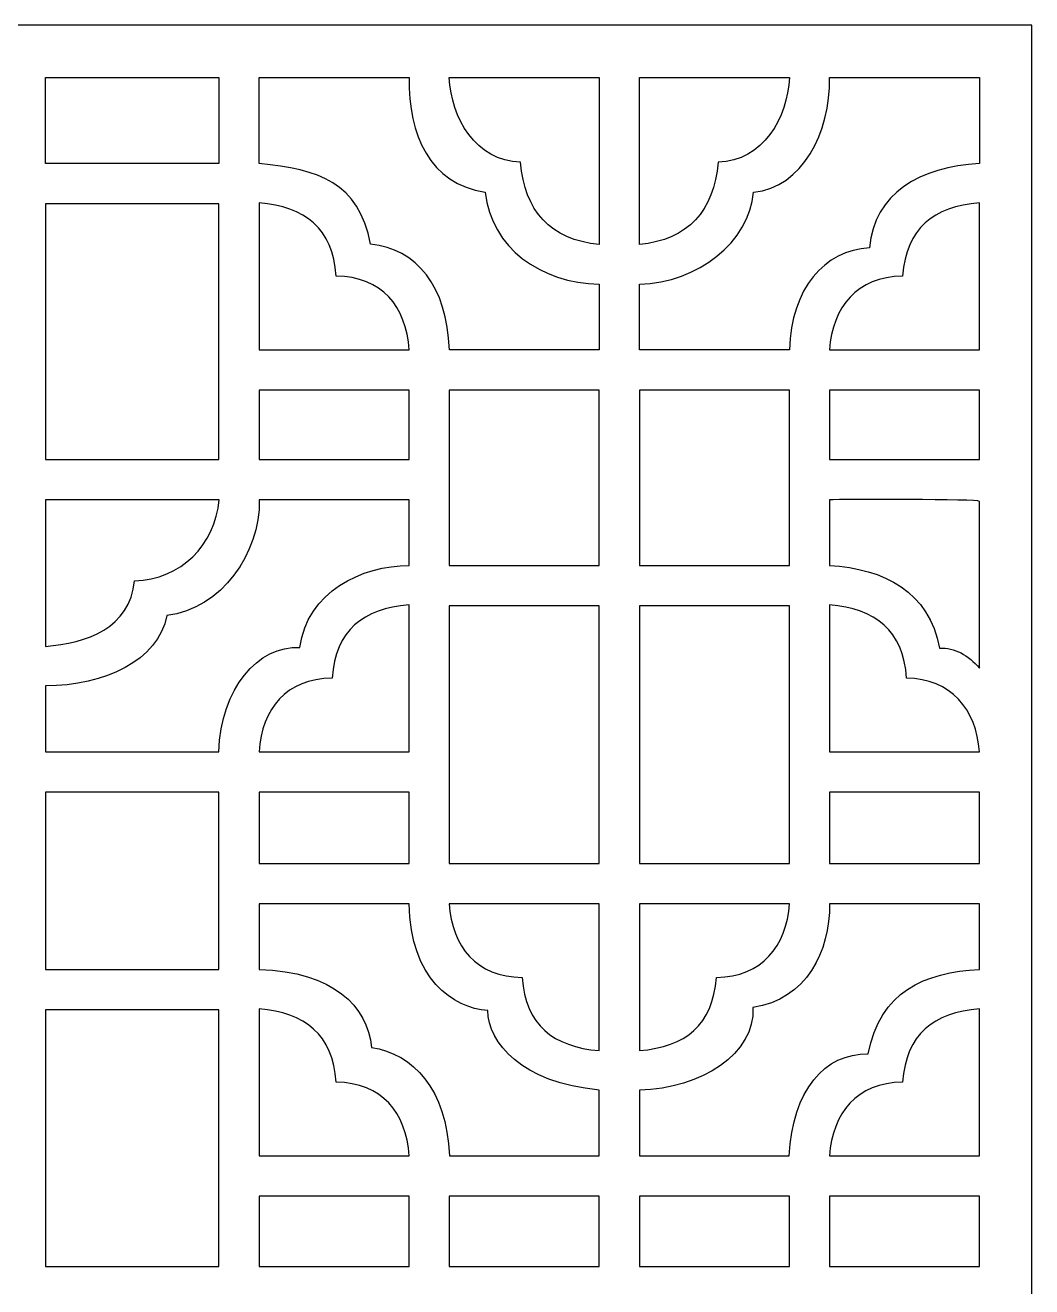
# Model space of a CAD drawing. Header units: centimetres. Extents: x 11.45 to 17.44, y -9 to -1.49.
# Drawn here: x 14.449 to 17.444, y -5.246 to -1.492 of the extents above; entities that cross this region are included whole.
import ezdxf

# ---------------------------------------------------------------- set-up
doc = ezdxf.new("R2010")
doc.units = ezdxf.units.CM
doc.header["$MEASUREMENT"] = 0
doc.layers.add('layer 1', color=7, linetype='Continuous')

msp = doc.modelspace()

# ---------------------------------------------------------------- linework, layer by layer
at = {"layer": 'layer 1', "color": 250}
for points, knots in [([(11.45299, -1.49181), (11.45299, -1.49181), (17.44413, -1.49181), (17.44413, -1.49181), (17.44413, -1.49181), (17.44413, -1.49181), (17.44413, -9.00021), (17.44413, -9.00021), (17.44413, -9.00021), (17.44413, -9.00021), (11.45299, -9.00021), (11.45299, -9.00021), (11.45299, -9.00021), (11.45299, -9.00021), (11.45299, -1.49181), (11.45299, -1.49181)], [0, 0, 0, 0, 0.2, 0.2, 0.2, 0.2, 0.4, 0.4, 0.4, 0.4, 0.6, 0.6, 0.6, 0.6, 1, 1, 1, 1]), ([(15.02504, -1.64743), (15.02504, -1.64743), (14.50843, -1.64743), (14.50843, -1.64743), (14.50843, -1.64743), (14.50843, -1.64743), (14.50843, -1.90326), (14.50843, -1.90326), (14.50843, -1.90326), (14.50843, -1.90326), (15.02504, -1.90326), (15.02504, -1.90326), (15.02504, -1.90326), (15.02504, -1.90326), (15.02504, -1.64743), (15.02504, -1.64743)], [0, 0, 0, 0, 0.2, 0.2, 0.2, 0.2, 0.4, 0.4, 0.4, 0.4, 0.6, 0.6, 0.6, 0.6, 1, 1, 1, 1]), ([(15.59099, -1.64743), (15.59099, -1.64743), (15.14477, -1.64743), (15.14477, -1.64743), (15.14477, -1.64743), (15.14477, -1.64743), (15.14477, -1.90318), (15.14477, -1.90318), (15.14477, -1.90318), (15.32278, -1.92141), (15.44025, -1.95865), (15.47649, -2.14335), (15.47649, -2.14335), (15.61222, -2.15624), (15.70493, -2.26823), (15.7108, -2.45771), (15.7108, -2.45771), (15.7108, -2.45771), (16.15678, -2.45771), (16.15678, -2.45771), (16.15678, -2.45771), (16.15678, -2.45771), (16.15678, -2.26243), (16.15678, -2.26243), (16.15678, -2.26243), (15.9827, -2.25869), (15.83583, -2.15497), (15.81755, -1.98879), (15.81755, -1.98879), (15.65256, -1.96333), (15.58863, -1.81914), (15.59099, -1.64743)], [0, 0, 0, 0, 0.1111111, 0.1111111, 0.1111111, 0.1111111, 0.2222222, 0.2222222, 0.2222222, 0.2222222, 0.3333333, 0.3333333, 0.3333333, 0.3333333, 0.4444444, 0.4444444, 0.4444444, 0.4444444, 0.5555556, 0.5555556, 0.5555556, 0.5555556, 0.6666667, 0.6666667, 0.6666667, 0.6666667, 0.7777778, 0.7777778, 0.7777778, 0.7777778, 1, 1, 1, 1]), ([(16.15678, -1.64743), (16.15678, -1.64743), (15.71067, -1.64743), (15.71067, -1.64743), (15.71067, -1.64743), (15.71596, -1.7678), (15.78885, -1.89576), (15.9228, -1.89961), (15.9228, -1.89961), (15.93415, -2.0442), (16.01219, -2.12998), (16.15678, -2.14472), (16.15678, -2.14472), (16.15678, -2.14472), (16.15678, -1.64743), (16.15678, -1.64743)], [0, 0, 0, 0, 0.2, 0.2, 0.2, 0.2, 0.4, 0.4, 0.4, 0.4, 0.6, 0.6, 0.6, 0.6, 1, 1, 1, 1]), ([(16.72262, -1.64743), (16.72262, -1.64743), (16.27652, -1.64743), (16.27652, -1.64743), (16.27652, -1.64743), (16.27652, -1.64743), (16.27652, -2.14472), (16.27652, -2.14472), (16.27652, -2.14472), (16.4211, -2.12998), (16.49914, -2.0442), (16.51049, -1.89961), (16.51049, -1.89961), (16.64442, -1.89576), (16.71733, -1.76782), (16.72262, -1.64743)], [0, 0, 0, 0, 0.2, 0.2, 0.2, 0.2, 0.4, 0.4, 0.4, 0.4, 0.6, 0.6, 0.6, 0.6, 1, 1, 1, 1]), ([(17.28852, -1.64743), (17.28852, -1.64743), (16.84233, -1.64743), (16.84233, -1.64743), (16.84233, -1.64743), (16.84469, -1.81272), (16.76158, -1.97399), (16.61576, -1.98879), (16.61576, -1.98879), (16.60388, -2.13578), (16.45061, -2.25869), (16.27652, -2.26243), (16.27652, -2.26243), (16.27652, -2.26243), (16.27652, -2.45771), (16.27652, -2.45771), (16.27652, -2.45771), (16.27652, -2.45771), (16.72278, -2.45771), (16.72278, -2.45771), (16.72278, -2.45771), (16.7286, -2.27464), (16.82591, -2.16227), (16.96135, -2.15401), (16.96135, -2.15401), (16.97413, -1.99289), (17.11271, -1.91297), (17.28852, -1.9032), (17.28852, -1.9032), (17.28852, -1.9032), (17.28852, -1.64743), (17.28852, -1.64743)], [0, 0, 0, 0, 0.1111111, 0.1111111, 0.1111111, 0.1111111, 0.2222222, 0.2222222, 0.2222222, 0.2222222, 0.3333333, 0.3333333, 0.3333333, 0.3333333, 0.4444444, 0.4444444, 0.4444444, 0.4444444, 0.5555556, 0.5555556, 0.5555556, 0.5555556, 0.6666667, 0.6666667, 0.6666667, 0.6666667, 0.7777778, 0.7777778, 0.7777778, 0.7777778, 1, 1, 1, 1]), ([(14.50843, -2.02301), (14.50843, -2.02301), (15.02504, -2.02301), (15.02504, -2.02301), (15.02504, -2.02301), (15.02504, -2.02301), (15.02504, -2.78396), (15.02504, -2.78396), (15.02504, -2.78396), (15.02504, -2.78396), (14.50843, -2.78396), (14.50843, -2.78396), (14.50843, -2.78396), (14.50843, -2.78396), (14.50843, -2.02301), (14.50843, -2.02301)], [0, 0, 0, 0, 0.2, 0.2, 0.2, 0.2, 0.4, 0.4, 0.4, 0.4, 0.6, 0.6, 0.6, 0.6, 1, 1, 1, 1]), ([(15.14477, -2.45771), (15.14477, -2.45771), (15.14477, -2.02038), (15.14477, -2.02038), (15.14477, -2.02038), (15.27999, -2.03191), (15.36553, -2.09604), (15.37375, -2.2381), (15.37375, -2.2381), (15.5104, -2.24066), (15.58236, -2.32818), (15.59139, -2.45771), (15.59139, -2.45771), (15.59139, -2.45771), (15.14477, -2.45771), (15.14477, -2.45771)], [0, 0, 0, 0, 0.2, 0.2, 0.2, 0.2, 0.4, 0.4, 0.4, 0.4, 0.6, 0.6, 0.6, 0.6, 1, 1, 1, 1]), ([(17.05981, -2.2381), (17.07062, -2.09534), (17.1511, -2.03222), (17.28852, -2.02039), (17.28852, -2.02039), (17.28852, -2.02039), (17.28852, -2.45771), (17.28852, -2.45771), (17.28852, -2.45771), (17.28852, -2.45771), (16.84218, -2.45771), (16.84218, -2.45771), (16.84218, -2.45771), (16.85106, -2.33043), (16.92367, -2.24066), (17.05981, -2.2381)], [0, 0, 0, 0, 0.2, 0.2, 0.2, 0.2, 0.4, 0.4, 0.4, 0.4, 0.6, 0.6, 0.6, 0.6, 1, 1, 1, 1]), ([(15.14477, -2.78396), (15.14477, -2.78396), (15.14477, -2.57746), (15.14477, -2.57746), (15.14477, -2.57746), (15.14477, -2.57746), (15.59092, -2.57746), (15.59092, -2.57746), (15.59092, -2.57746), (15.59092, -2.57746), (15.59092, -2.78396), (15.59092, -2.78396), (15.59092, -2.78396), (15.59092, -2.78396), (15.14477, -2.78396), (15.14477, -2.78396)], [0, 0, 0, 0, 0.2, 0.2, 0.2, 0.2, 0.4, 0.4, 0.4, 0.4, 0.6, 0.6, 0.6, 0.6, 1, 1, 1, 1]), ([(16.15678, -2.57746), (16.15678, -2.57746), (16.15678, -3.09966), (16.15678, -3.09966), (16.15678, -3.09966), (16.15678, -3.09966), (15.71065, -3.09966), (15.71065, -3.09966), (15.71065, -3.09966), (15.71065, -3.09966), (15.71065, -2.57746), (15.71065, -2.57746), (15.71065, -2.57746), (15.71065, -2.57746), (16.15678, -2.57746), (16.15678, -2.57746)], [0, 0, 0, 0, 0.2, 0.2, 0.2, 0.2, 0.4, 0.4, 0.4, 0.4, 0.6, 0.6, 0.6, 0.6, 1, 1, 1, 1]), ([(16.27652, -3.09966), (16.27652, -3.09966), (16.27652, -2.57746), (16.27652, -2.57746), (16.27652, -2.57746), (16.27652, -2.57746), (16.72264, -2.57746), (16.72264, -2.57746), (16.72264, -2.57746), (16.72264, -2.57746), (16.72264, -3.09966), (16.72264, -3.09966), (16.72264, -3.09966), (16.72264, -3.09966), (16.27652, -3.09966), (16.27652, -3.09966)], [0, 0, 0, 0, 0.2, 0.2, 0.2, 0.2, 0.4, 0.4, 0.4, 0.4, 0.6, 0.6, 0.6, 0.6, 1, 1, 1, 1]), ([(16.84238, -2.78396), (16.84238, -2.78396), (16.84238, -2.57746), (16.84238, -2.57746), (16.84238, -2.57746), (16.84238, -2.57746), (17.28852, -2.57746), (17.28852, -2.57746), (17.28852, -2.57746), (17.28852, -2.57746), (17.28852, -2.78396), (17.28852, -2.78396), (17.28852, -2.78396), (17.28852, -2.78396), (16.84238, -2.78396), (16.84238, -2.78396)], [0, 0, 0, 0, 0.2, 0.2, 0.2, 0.2, 0.4, 0.4, 0.4, 0.4, 0.6, 0.6, 0.6, 0.6, 1, 1, 1, 1]), ([(14.50843, -3.45798), (14.68543, -3.45694), (14.84383, -3.38364), (14.8703, -3.24858), (14.8703, -3.24858), (15.0323, -3.2281), (15.14847, -3.06333), (15.14503, -2.90371), (15.14503, -2.90371), (15.14503, -2.90371), (15.59092, -2.90371), (15.59092, -2.90371), (15.59092, -2.90371), (15.59092, -2.90371), (15.59092, -3.09958), (15.59092, -3.09958), (15.59092, -3.09958), (15.45038, -3.09947), (15.28789, -3.17767), (15.26594, -3.34356), (15.26594, -3.34356), (15.1415, -3.33772), (15.03078, -3.46434), (15.0249, -3.65412), (15.0249, -3.65412), (15.0249, -3.65412), (14.50843, -3.65412), (14.50843, -3.65412), (14.50843, -3.65412), (14.50843, -3.65412), (14.50843, -3.45798), (14.50843, -3.45798)], [0, 0, 0, 0, 0.1111111, 0.1111111, 0.1111111, 0.1111111, 0.2222222, 0.2222222, 0.2222222, 0.2222222, 0.3333333, 0.3333333, 0.3333333, 0.3333333, 0.4444444, 0.4444444, 0.4444444, 0.4444444, 0.5555556, 0.5555556, 0.5555556, 0.5555556, 0.6666667, 0.6666667, 0.6666667, 0.6666667, 0.7777778, 0.7777778, 0.7777778, 0.7777778, 1, 1, 1, 1]), ([(14.77358, -3.14494), (14.76106, -3.28555), (14.63085, -3.33135), (14.50843, -3.34017), (14.50843, -3.34017), (14.50843, -3.34017), (14.50843, -2.90371), (14.50843, -2.90371), (14.50843, -2.90371), (14.50843, -2.90371), (15.02567, -2.90371), (15.02567, -2.90371), (15.02567, -2.90371), (15.01416, -3.03842), (14.9122, -3.14158), (14.77358, -3.14494)], [0, 0, 0, 0, 0.2, 0.2, 0.2, 0.2, 0.4, 0.4, 0.4, 0.4, 0.6, 0.6, 0.6, 0.6, 1, 1, 1, 1]), ([(17.28852, -2.90898), (17.28852, -2.90898), (17.28852, -3.40481), (17.28852, -3.40481), (17.28852, -3.40481), (17.25539, -3.36683), (17.21461, -3.34259), (17.16956, -3.34603), (17.16956, -3.34603), (17.1389, -3.17784), (17.00367, -3.10797), (16.84238, -3.09958), (16.84238, -3.09958), (16.84238, -3.09958), (16.84238, -2.90371), (16.84238, -2.90371), (16.84238, -2.90371), (16.87961, -2.90371), (17.28815, -2.90081), (17.28852, -2.90898)], [0, 0, 0, 0, 0.1666667, 0.1666667, 0.1666667, 0.1666667, 0.3333333, 0.3333333, 0.3333333, 0.3333333, 0.5, 0.5, 0.5, 0.5, 0.6666667, 0.6666667, 0.6666667, 0.6666667, 1, 1, 1, 1]), ([(15.14432, -3.65412), (15.15333, -3.5246), (15.22524, -3.43708), (15.36195, -3.43451), (15.36195, -3.43451), (15.37277, -3.2916), (15.45335, -3.22852), (15.59092, -3.21678), (15.59092, -3.21678), (15.59092, -3.21678), (15.59092, -3.65412), (15.59092, -3.65412), (15.59092, -3.65412), (15.59092, -3.65412), (15.14432, -3.65412), (15.14432, -3.65412)], [0, 0, 0, 0, 0.2, 0.2, 0.2, 0.2, 0.4, 0.4, 0.4, 0.4, 0.6, 0.6, 0.6, 0.6, 1, 1, 1, 1]), ([(16.15678, -3.21941), (16.15678, -3.21941), (16.15678, -3.98622), (16.15678, -3.98622), (16.15678, -3.98622), (16.15678, -3.98622), (15.71065, -3.98622), (15.71065, -3.98622), (15.71065, -3.98622), (15.71065, -3.98622), (15.71065, -3.21941), (15.71065, -3.21941), (15.71065, -3.21941), (15.71065, -3.21941), (16.15678, -3.21941), (16.15678, -3.21941)], [0, 0, 0, 0, 0.2, 0.2, 0.2, 0.2, 0.4, 0.4, 0.4, 0.4, 0.6, 0.6, 0.6, 0.6, 1, 1, 1, 1]), ([(16.27652, -3.98622), (16.27652, -3.98622), (16.27652, -3.21941), (16.27652, -3.21941), (16.27652, -3.21941), (16.27652, -3.21941), (16.72264, -3.21941), (16.72264, -3.21941), (16.72264, -3.21941), (16.72264, -3.21941), (16.72264, -3.98622), (16.72264, -3.98622), (16.72264, -3.98622), (16.72264, -3.98622), (16.27652, -3.98622), (16.27652, -3.98622)], [0, 0, 0, 0, 0.2, 0.2, 0.2, 0.2, 0.4, 0.4, 0.4, 0.4, 0.6, 0.6, 0.6, 0.6, 1, 1, 1, 1]), ([(17.28852, -3.65401), (17.28852, -3.65401), (16.84238, -3.65412), (16.84238, -3.65412), (16.84238, -3.65412), (16.84238, -3.65412), (16.84238, -3.21678), (16.84238, -3.21678), (16.84238, -3.21678), (16.97762, -3.22831), (17.06312, -3.29243), (17.07134, -3.43451), (17.07134, -3.43451), (17.2023, -3.43697), (17.2797, -3.52745), (17.28852, -3.65401)], [0, 0, 0, 0, 0.2, 0.2, 0.2, 0.2, 0.4, 0.4, 0.4, 0.4, 0.6, 0.6, 0.6, 0.6, 1, 1, 1, 1]), ([(14.50843, -3.77387), (14.50843, -3.77387), (15.02504, -3.77387), (15.02504, -3.77387), (15.02504, -3.77387), (15.02504, -3.77387), (15.02504, -4.30192), (15.02504, -4.30192), (15.02504, -4.30192), (15.02504, -4.30192), (14.50843, -4.30192), (14.50843, -4.30192), (14.50843, -4.30192), (14.50843, -4.30192), (14.50843, -3.77387), (14.50843, -3.77387)], [0, 0, 0, 0, 0.2, 0.2, 0.2, 0.2, 0.4, 0.4, 0.4, 0.4, 0.6, 0.6, 0.6, 0.6, 1, 1, 1, 1]), ([(15.14477, -3.77387), (15.14477, -3.77387), (15.59092, -3.77387), (15.59092, -3.77387), (15.59092, -3.77387), (15.59092, -3.77387), (15.59092, -3.98622), (15.59092, -3.98622), (15.59092, -3.98622), (15.59092, -3.98622), (15.14477, -3.98622), (15.14477, -3.98622), (15.14477, -3.98622), (15.14477, -3.98622), (15.14477, -3.77387), (15.14477, -3.77387)], [0, 0, 0, 0, 0.2, 0.2, 0.2, 0.2, 0.4, 0.4, 0.4, 0.4, 0.6, 0.6, 0.6, 0.6, 1, 1, 1, 1]), ([(17.28852, -3.98622), (17.28852, -3.98622), (16.84238, -3.98622), (16.84238, -3.98622), (16.84238, -3.98622), (16.84238, -3.98622), (16.84238, -3.77387), (16.84238, -3.77387), (16.84238, -3.77387), (16.84238, -3.77387), (17.28852, -3.77387), (17.28852, -3.77387), (17.28852, -3.77387), (17.28852, -3.77387), (17.28852, -3.98622), (17.28852, -3.98622)], [0, 0, 0, 0, 0.2, 0.2, 0.2, 0.2, 0.4, 0.4, 0.4, 0.4, 0.6, 0.6, 0.6, 0.6, 1, 1, 1, 1]), ([(15.47916, -4.53377), (15.46667, -4.40968), (15.36543, -4.30874), (15.14477, -4.30186), (15.14477, -4.30186), (15.14477, -4.30186), (15.14477, -4.10596), (15.14477, -4.10596), (15.14477, -4.10596), (15.14477, -4.10596), (15.59076, -4.10596), (15.59076, -4.10596), (15.59076, -4.10596), (15.59475, -4.33086), (15.72278, -4.4172), (15.82496, -4.42382), (15.82496, -4.42382), (15.82774, -4.5204), (15.92451, -4.63828), (16.15678, -4.66049), (16.15678, -4.66049), (16.15678, -4.66049), (16.15678, -4.8564), (16.15678, -4.8564), (16.15678, -4.8564), (16.15678, -4.8564), (15.7108, -4.8564), (15.7108, -4.8564), (15.7108, -4.8564), (15.70296, -4.65613), (15.60237, -4.55258), (15.47916, -4.53377)], [0, 0, 0, 0, 0.1111111, 0.1111111, 0.1111111, 0.1111111, 0.2222222, 0.2222222, 0.2222222, 0.2222222, 0.3333333, 0.3333333, 0.3333333, 0.3333333, 0.4444444, 0.4444444, 0.4444444, 0.4444444, 0.5555556, 0.5555556, 0.5555556, 0.5555556, 0.6666667, 0.6666667, 0.6666667, 0.6666667, 0.7777778, 0.7777778, 0.7777778, 0.7777778, 1, 1, 1, 1]), ([(16.15678, -4.10596), (16.15678, -4.10596), (16.15678, -4.54331), (16.15678, -4.54331), (16.15678, -4.54331), (16.02152, -4.53173), (15.93607, -4.46767), (15.92781, -4.32557), (15.92781, -4.32557), (15.79116, -4.32301), (15.71921, -4.23549), (15.71017, -4.10596), (15.71017, -4.10596), (15.71017, -4.10596), (16.15678, -4.10596), (16.15678, -4.10596)], [0, 0, 0, 0, 0.2, 0.2, 0.2, 0.2, 0.4, 0.4, 0.4, 0.4, 0.6, 0.6, 0.6, 0.6, 1, 1, 1, 1]), ([(16.50549, -4.32557), (16.49474, -4.46784), (16.41449, -4.5315), (16.27652, -4.54331), (16.27652, -4.54331), (16.27652, -4.54331), (16.27652, -4.10596), (16.27652, -4.10596), (16.27652, -4.10596), (16.27652, -4.10596), (16.72314, -4.10596), (16.72314, -4.10596), (16.72314, -4.10596), (16.71426, -4.23322), (16.64164, -4.32302), (16.50549, -4.32557)], [0, 0, 0, 0, 0.2, 0.2, 0.2, 0.2, 0.4, 0.4, 0.4, 0.4, 0.6, 0.6, 0.6, 0.6, 1, 1, 1, 1]), ([(16.27652, -4.66049), (16.46064, -4.65694), (16.62209, -4.5511), (16.61403, -4.41539), (16.61403, -4.41539), (16.77419, -4.39082), (16.84283, -4.24844), (16.84253, -4.10596), (16.84253, -4.10596), (16.84253, -4.10596), (17.28852, -4.10596), (17.28852, -4.10596), (17.28852, -4.10596), (17.28852, -4.10596), (17.28852, -4.30186), (17.28852, -4.30186), (17.28852, -4.30186), (17.12498, -4.30951), (16.99231, -4.36803), (16.95719, -4.55311), (16.95719, -4.55311), (16.82787, -4.55092), (16.73249, -4.66042), (16.7225, -4.8564), (16.7225, -4.8564), (16.7225, -4.8564), (16.27652, -4.8564), (16.27652, -4.8564), (16.27652, -4.8564), (16.27652, -4.8564), (16.27652, -4.66049), (16.27652, -4.66049), (16.27652, -4.66049), (16.27652, -4.66049), (16.27652, -4.66049), (16.27652, -4.66049)], [0, 0, 0, 0, 0.1, 0.1, 0.1, 0.1, 0.2, 0.2, 0.2, 0.2, 0.3, 0.3, 0.3, 0.3, 0.4, 0.4, 0.4, 0.4, 0.5, 0.5, 0.5, 0.5, 0.6, 0.6, 0.6, 0.6, 0.7, 0.7, 0.7, 0.7, 0.8, 0.8, 0.8, 0.8, 1, 1, 1, 1]), ([(14.50843, -4.42166), (14.50843, -4.42166), (15.02504, -4.42166), (15.02504, -4.42166), (15.02504, -4.42166), (15.02504, -4.42166), (15.02504, -5.18614), (15.02504, -5.18614), (15.02504, -5.18614), (15.02504, -5.18614), (14.50843, -5.18614), (14.50843, -5.18614), (14.50843, -5.18614), (14.50843, -5.18614), (14.50843, -4.42166), (14.50843, -4.42166)], [0, 0, 0, 0, 0.2, 0.2, 0.2, 0.2, 0.4, 0.4, 0.4, 0.4, 0.6, 0.6, 0.6, 0.6, 1, 1, 1, 1]), ([(15.14477, -4.8564), (15.14477, -4.8564), (15.14477, -4.41905), (15.14477, -4.41905), (15.14477, -4.41905), (15.27999, -4.43057), (15.36553, -4.4947), (15.37375, -4.63676), (15.37375, -4.63676), (15.51041, -4.63932), (15.58235, -4.72686), (15.59139, -4.8564), (15.59139, -4.8564), (15.59139, -4.8564), (15.14477, -4.8564), (15.14477, -4.8564)], [0, 0, 0, 0, 0.2, 0.2, 0.2, 0.2, 0.4, 0.4, 0.4, 0.4, 0.6, 0.6, 0.6, 0.6, 1, 1, 1, 1]), ([(17.05955, -4.63676), (17.07037, -4.49386), (17.15096, -4.43077), (17.28852, -4.41905), (17.28852, -4.41905), (17.28852, -4.41905), (17.28852, -4.8564), (17.28852, -4.8564), (17.28852, -4.8564), (17.28852, -4.8564), (16.84192, -4.8564), (16.84192, -4.8564), (16.84192, -4.8564), (16.85078, -4.72911), (16.92339, -4.63931), (17.05955, -4.63676)], [0, 0, 0, 0, 0.2, 0.2, 0.2, 0.2, 0.4, 0.4, 0.4, 0.4, 0.6, 0.6, 0.6, 0.6, 1, 1, 1, 1]), ([(15.59092, -4.97613), (15.59092, -4.97613), (15.59092, -5.18614), (15.59092, -5.18614), (15.59092, -5.18614), (15.59092, -5.18614), (15.14477, -5.18614), (15.14477, -5.18614), (15.14477, -5.18614), (15.14477, -5.18614), (15.14477, -4.97613), (15.14477, -4.97613), (15.14477, -4.97613), (15.14477, -4.97613), (15.59092, -4.97613), (15.59092, -4.97613)], [0, 0, 0, 0, 0.2, 0.2, 0.2, 0.2, 0.4, 0.4, 0.4, 0.4, 0.6, 0.6, 0.6, 0.6, 1, 1, 1, 1]), ([(15.71065, -5.18614), (15.71065, -5.18614), (15.71065, -4.97613), (15.71065, -4.97613), (15.71065, -4.97613), (15.71065, -4.97613), (16.15678, -4.97613), (16.15678, -4.97613), (16.15678, -4.97613), (16.15678, -4.97613), (16.15678, -5.18614), (16.15678, -5.18614), (16.15678, -5.18614), (16.15678, -5.18614), (15.71065, -5.18614), (15.71065, -5.18614)], [0, 0, 0, 0, 0.2, 0.2, 0.2, 0.2, 0.4, 0.4, 0.4, 0.4, 0.6, 0.6, 0.6, 0.6, 1, 1, 1, 1]), ([(16.27652, -4.97613), (16.27652, -4.97613), (16.72264, -4.97613), (16.72264, -4.97613), (16.72264, -4.97613), (16.72264, -4.97613), (16.72264, -5.18614), (16.72264, -5.18614), (16.72264, -5.18614), (16.72264, -5.18614), (16.27652, -5.18614), (16.27652, -5.18614), (16.27652, -5.18614), (16.27652, -5.18614), (16.27652, -4.97613), (16.27652, -4.97613)], [0, 0, 0, 0, 0.2, 0.2, 0.2, 0.2, 0.4, 0.4, 0.4, 0.4, 0.6, 0.6, 0.6, 0.6, 1, 1, 1, 1]), ([(16.84238, -4.97613), (16.84238, -4.97613), (17.28852, -4.97613), (17.28852, -4.97613), (17.28852, -4.97613), (17.28852, -4.97613), (17.28852, -5.18614), (17.28852, -5.18614), (17.28852, -5.18614), (17.28852, -5.18614), (16.84238, -5.18614), (16.84238, -5.18614), (16.84238, -5.18614), (16.84238, -5.18614), (16.84238, -4.97613), (16.84238, -4.97613)], [0, 0, 0, 0, 0.2, 0.2, 0.2, 0.2, 0.4, 0.4, 0.4, 0.4, 0.6, 0.6, 0.6, 0.6, 1, 1, 1, 1])]:
    msp.add_open_spline(points, degree=3, knots=knots, dxfattribs=at)
at = {"layer": 'layer 1', "color": 250, "lineweight": 9}
for points, knots in [([(11.45299, -1.49181), (11.45299, -1.49181), (17.44413, -1.49181), (17.44413, -1.49181), (17.44413, -1.49181), (17.44413, -1.49181), (17.44413, -9.00021), (17.44413, -9.00021), (17.44413, -9.00021), (17.44413, -9.00021), (11.45299, -9.00021), (11.45299, -9.00021), (11.45299, -9.00021), (11.45299, -9.00021), (11.45299, -1.49181), (11.45299, -1.49181)], [0, 0, 0, 0, 0.2, 0.2, 0.2, 0.2, 0.4, 0.4, 0.4, 0.4, 0.6, 0.6, 0.6, 0.6, 1, 1, 1, 1]), ([(15.02504, -1.64743), (15.02504, -1.64743), (14.50843, -1.64743), (14.50843, -1.64743), (14.50843, -1.64743), (14.50843, -1.64743), (14.50843, -1.90326), (14.50843, -1.90326), (14.50843, -1.90326), (14.50843, -1.90326), (15.02504, -1.90326), (15.02504, -1.90326), (15.02504, -1.90326), (15.02504, -1.90326), (15.02504, -1.64743), (15.02504, -1.64743)], [0, 0, 0, 0, 0.2, 0.2, 0.2, 0.2, 0.4, 0.4, 0.4, 0.4, 0.6, 0.6, 0.6, 0.6, 1, 1, 1, 1]), ([(15.59099, -1.64743), (15.59099, -1.64743), (15.14477, -1.64743), (15.14477, -1.64743), (15.14477, -1.64743), (15.14477, -1.64743), (15.14477, -1.90318), (15.14477, -1.90318), (15.14477, -1.90318), (15.32278, -1.92141), (15.44025, -1.95865), (15.47649, -2.14335), (15.47649, -2.14335), (15.61222, -2.15624), (15.70493, -2.26823), (15.7108, -2.45771), (15.7108, -2.45771), (15.7108, -2.45771), (16.15678, -2.45771), (16.15678, -2.45771), (16.15678, -2.45771), (16.15678, -2.45771), (16.15678, -2.26243), (16.15678, -2.26243), (16.15678, -2.26243), (15.9827, -2.25869), (15.83583, -2.15497), (15.81755, -1.98879), (15.81755, -1.98879), (15.65256, -1.96333), (15.58863, -1.81914), (15.59099, -1.64743)], [0, 0, 0, 0, 0.1111111, 0.1111111, 0.1111111, 0.1111111, 0.2222222, 0.2222222, 0.2222222, 0.2222222, 0.3333333, 0.3333333, 0.3333333, 0.3333333, 0.4444444, 0.4444444, 0.4444444, 0.4444444, 0.5555556, 0.5555556, 0.5555556, 0.5555556, 0.6666667, 0.6666667, 0.6666667, 0.6666667, 0.7777778, 0.7777778, 0.7777778, 0.7777778, 1, 1, 1, 1]), ([(16.15678, -1.64743), (16.15678, -1.64743), (15.71067, -1.64743), (15.71067, -1.64743), (15.71067, -1.64743), (15.71596, -1.7678), (15.78885, -1.89576), (15.9228, -1.89961), (15.9228, -1.89961), (15.93415, -2.0442), (16.01219, -2.12998), (16.15678, -2.14472), (16.15678, -2.14472), (16.15678, -2.14472), (16.15678, -1.64743), (16.15678, -1.64743)], [0, 0, 0, 0, 0.2, 0.2, 0.2, 0.2, 0.4, 0.4, 0.4, 0.4, 0.6, 0.6, 0.6, 0.6, 1, 1, 1, 1]), ([(16.72262, -1.64743), (16.72262, -1.64743), (16.27652, -1.64743), (16.27652, -1.64743), (16.27652, -1.64743), (16.27652, -1.64743), (16.27652, -2.14472), (16.27652, -2.14472), (16.27652, -2.14472), (16.4211, -2.12998), (16.49914, -2.0442), (16.51049, -1.89961), (16.51049, -1.89961), (16.64442, -1.89576), (16.71733, -1.76782), (16.72262, -1.64743)], [0, 0, 0, 0, 0.2, 0.2, 0.2, 0.2, 0.4, 0.4, 0.4, 0.4, 0.6, 0.6, 0.6, 0.6, 1, 1, 1, 1]), ([(17.28852, -1.64743), (17.28852, -1.64743), (16.84233, -1.64743), (16.84233, -1.64743), (16.84233, -1.64743), (16.84469, -1.81272), (16.76158, -1.97399), (16.61576, -1.98879), (16.61576, -1.98879), (16.60388, -2.13578), (16.45061, -2.25869), (16.27652, -2.26243), (16.27652, -2.26243), (16.27652, -2.26243), (16.27652, -2.45771), (16.27652, -2.45771), (16.27652, -2.45771), (16.27652, -2.45771), (16.72278, -2.45771), (16.72278, -2.45771), (16.72278, -2.45771), (16.7286, -2.27464), (16.82591, -2.16227), (16.96135, -2.15401), (16.96135, -2.15401), (16.97413, -1.99289), (17.11271, -1.91297), (17.28852, -1.9032), (17.28852, -1.9032), (17.28852, -1.9032), (17.28852, -1.64743), (17.28852, -1.64743)], [0, 0, 0, 0, 0.1111111, 0.1111111, 0.1111111, 0.1111111, 0.2222222, 0.2222222, 0.2222222, 0.2222222, 0.3333333, 0.3333333, 0.3333333, 0.3333333, 0.4444444, 0.4444444, 0.4444444, 0.4444444, 0.5555556, 0.5555556, 0.5555556, 0.5555556, 0.6666667, 0.6666667, 0.6666667, 0.6666667, 0.7777778, 0.7777778, 0.7777778, 0.7777778, 1, 1, 1, 1]), ([(14.50843, -2.02301), (14.50843, -2.02301), (15.02504, -2.02301), (15.02504, -2.02301), (15.02504, -2.02301), (15.02504, -2.02301), (15.02504, -2.78396), (15.02504, -2.78396), (15.02504, -2.78396), (15.02504, -2.78396), (14.50843, -2.78396), (14.50843, -2.78396), (14.50843, -2.78396), (14.50843, -2.78396), (14.50843, -2.02301), (14.50843, -2.02301)], [0, 0, 0, 0, 0.2, 0.2, 0.2, 0.2, 0.4, 0.4, 0.4, 0.4, 0.6, 0.6, 0.6, 0.6, 1, 1, 1, 1]), ([(15.14477, -2.45771), (15.14477, -2.45771), (15.14477, -2.02038), (15.14477, -2.02038), (15.14477, -2.02038), (15.27999, -2.03191), (15.36553, -2.09604), (15.37375, -2.2381), (15.37375, -2.2381), (15.5104, -2.24066), (15.58236, -2.32818), (15.59139, -2.45771), (15.59139, -2.45771), (15.59139, -2.45771), (15.14477, -2.45771), (15.14477, -2.45771)], [0, 0, 0, 0, 0.2, 0.2, 0.2, 0.2, 0.4, 0.4, 0.4, 0.4, 0.6, 0.6, 0.6, 0.6, 1, 1, 1, 1]), ([(17.05981, -2.2381), (17.07062, -2.09534), (17.1511, -2.03222), (17.28852, -2.02039), (17.28852, -2.02039), (17.28852, -2.02039), (17.28852, -2.45771), (17.28852, -2.45771), (17.28852, -2.45771), (17.28852, -2.45771), (16.84218, -2.45771), (16.84218, -2.45771), (16.84218, -2.45771), (16.85106, -2.33043), (16.92367, -2.24066), (17.05981, -2.2381)], [0, 0, 0, 0, 0.2, 0.2, 0.2, 0.2, 0.4, 0.4, 0.4, 0.4, 0.6, 0.6, 0.6, 0.6, 1, 1, 1, 1]), ([(15.14477, -2.78396), (15.14477, -2.78396), (15.14477, -2.57746), (15.14477, -2.57746), (15.14477, -2.57746), (15.14477, -2.57746), (15.59092, -2.57746), (15.59092, -2.57746), (15.59092, -2.57746), (15.59092, -2.57746), (15.59092, -2.78396), (15.59092, -2.78396), (15.59092, -2.78396), (15.59092, -2.78396), (15.14477, -2.78396), (15.14477, -2.78396)], [0, 0, 0, 0, 0.2, 0.2, 0.2, 0.2, 0.4, 0.4, 0.4, 0.4, 0.6, 0.6, 0.6, 0.6, 1, 1, 1, 1]), ([(16.15678, -2.57746), (16.15678, -2.57746), (16.15678, -3.09966), (16.15678, -3.09966), (16.15678, -3.09966), (16.15678, -3.09966), (15.71065, -3.09966), (15.71065, -3.09966), (15.71065, -3.09966), (15.71065, -3.09966), (15.71065, -2.57746), (15.71065, -2.57746), (15.71065, -2.57746), (15.71065, -2.57746), (16.15678, -2.57746), (16.15678, -2.57746)], [0, 0, 0, 0, 0.2, 0.2, 0.2, 0.2, 0.4, 0.4, 0.4, 0.4, 0.6, 0.6, 0.6, 0.6, 1, 1, 1, 1]), ([(16.27652, -3.09966), (16.27652, -3.09966), (16.27652, -2.57746), (16.27652, -2.57746), (16.27652, -2.57746), (16.27652, -2.57746), (16.72264, -2.57746), (16.72264, -2.57746), (16.72264, -2.57746), (16.72264, -2.57746), (16.72264, -3.09966), (16.72264, -3.09966), (16.72264, -3.09966), (16.72264, -3.09966), (16.27652, -3.09966), (16.27652, -3.09966)], [0, 0, 0, 0, 0.2, 0.2, 0.2, 0.2, 0.4, 0.4, 0.4, 0.4, 0.6, 0.6, 0.6, 0.6, 1, 1, 1, 1]), ([(16.84238, -2.78396), (16.84238, -2.78396), (16.84238, -2.57746), (16.84238, -2.57746), (16.84238, -2.57746), (16.84238, -2.57746), (17.28852, -2.57746), (17.28852, -2.57746), (17.28852, -2.57746), (17.28852, -2.57746), (17.28852, -2.78396), (17.28852, -2.78396), (17.28852, -2.78396), (17.28852, -2.78396), (16.84238, -2.78396), (16.84238, -2.78396)], [0, 0, 0, 0, 0.2, 0.2, 0.2, 0.2, 0.4, 0.4, 0.4, 0.4, 0.6, 0.6, 0.6, 0.6, 1, 1, 1, 1]), ([(14.50843, -3.45798), (14.68543, -3.45694), (14.84383, -3.38364), (14.8703, -3.24858), (14.8703, -3.24858), (15.0323, -3.2281), (15.14847, -3.06333), (15.14503, -2.90371), (15.14503, -2.90371), (15.14503, -2.90371), (15.59092, -2.90371), (15.59092, -2.90371), (15.59092, -2.90371), (15.59092, -2.90371), (15.59092, -3.09958), (15.59092, -3.09958), (15.59092, -3.09958), (15.45038, -3.09947), (15.28789, -3.17767), (15.26594, -3.34356), (15.26594, -3.34356), (15.1415, -3.33772), (15.03078, -3.46434), (15.0249, -3.65412), (15.0249, -3.65412), (15.0249, -3.65412), (14.50843, -3.65412), (14.50843, -3.65412), (14.50843, -3.65412), (14.50843, -3.65412), (14.50843, -3.45798), (14.50843, -3.45798)], [0, 0, 0, 0, 0.1111111, 0.1111111, 0.1111111, 0.1111111, 0.2222222, 0.2222222, 0.2222222, 0.2222222, 0.3333333, 0.3333333, 0.3333333, 0.3333333, 0.4444444, 0.4444444, 0.4444444, 0.4444444, 0.5555556, 0.5555556, 0.5555556, 0.5555556, 0.6666667, 0.6666667, 0.6666667, 0.6666667, 0.7777778, 0.7777778, 0.7777778, 0.7777778, 1, 1, 1, 1]), ([(14.77358, -3.14494), (14.76106, -3.28555), (14.63085, -3.33135), (14.50843, -3.34017), (14.50843, -3.34017), (14.50843, -3.34017), (14.50843, -2.90371), (14.50843, -2.90371), (14.50843, -2.90371), (14.50843, -2.90371), (15.02567, -2.90371), (15.02567, -2.90371), (15.02567, -2.90371), (15.01416, -3.03842), (14.9122, -3.14158), (14.77358, -3.14494)], [0, 0, 0, 0, 0.2, 0.2, 0.2, 0.2, 0.4, 0.4, 0.4, 0.4, 0.6, 0.6, 0.6, 0.6, 1, 1, 1, 1]), ([(17.28852, -2.90898), (17.28852, -2.90898), (17.28852, -3.40481), (17.28852, -3.40481), (17.28852, -3.40481), (17.25539, -3.36683), (17.21461, -3.34259), (17.16956, -3.34603), (17.16956, -3.34603), (17.1389, -3.17784), (17.00367, -3.10797), (16.84238, -3.09958), (16.84238, -3.09958), (16.84238, -3.09958), (16.84238, -2.90371), (16.84238, -2.90371), (16.84238, -2.90371), (16.87961, -2.90371), (17.28815, -2.90081), (17.28852, -2.90898)], [0, 0, 0, 0, 0.1666667, 0.1666667, 0.1666667, 0.1666667, 0.3333333, 0.3333333, 0.3333333, 0.3333333, 0.5, 0.5, 0.5, 0.5, 0.6666667, 0.6666667, 0.6666667, 0.6666667, 1, 1, 1, 1]), ([(15.14432, -3.65412), (15.15333, -3.5246), (15.22524, -3.43708), (15.36195, -3.43451), (15.36195, -3.43451), (15.37277, -3.2916), (15.45335, -3.22852), (15.59092, -3.21678), (15.59092, -3.21678), (15.59092, -3.21678), (15.59092, -3.65412), (15.59092, -3.65412), (15.59092, -3.65412), (15.59092, -3.65412), (15.14432, -3.65412), (15.14432, -3.65412)], [0, 0, 0, 0, 0.2, 0.2, 0.2, 0.2, 0.4, 0.4, 0.4, 0.4, 0.6, 0.6, 0.6, 0.6, 1, 1, 1, 1]), ([(16.15678, -3.21941), (16.15678, -3.21941), (16.15678, -3.98622), (16.15678, -3.98622), (16.15678, -3.98622), (16.15678, -3.98622), (15.71065, -3.98622), (15.71065, -3.98622), (15.71065, -3.98622), (15.71065, -3.98622), (15.71065, -3.21941), (15.71065, -3.21941), (15.71065, -3.21941), (15.71065, -3.21941), (16.15678, -3.21941), (16.15678, -3.21941)], [0, 0, 0, 0, 0.2, 0.2, 0.2, 0.2, 0.4, 0.4, 0.4, 0.4, 0.6, 0.6, 0.6, 0.6, 1, 1, 1, 1]), ([(16.27652, -3.98622), (16.27652, -3.98622), (16.27652, -3.21941), (16.27652, -3.21941), (16.27652, -3.21941), (16.27652, -3.21941), (16.72264, -3.21941), (16.72264, -3.21941), (16.72264, -3.21941), (16.72264, -3.21941), (16.72264, -3.98622), (16.72264, -3.98622), (16.72264, -3.98622), (16.72264, -3.98622), (16.27652, -3.98622), (16.27652, -3.98622)], [0, 0, 0, 0, 0.2, 0.2, 0.2, 0.2, 0.4, 0.4, 0.4, 0.4, 0.6, 0.6, 0.6, 0.6, 1, 1, 1, 1]), ([(17.28852, -3.65401), (17.28852, -3.65401), (16.84238, -3.65412), (16.84238, -3.65412), (16.84238, -3.65412), (16.84238, -3.65412), (16.84238, -3.21678), (16.84238, -3.21678), (16.84238, -3.21678), (16.97762, -3.22831), (17.06312, -3.29243), (17.07134, -3.43451), (17.07134, -3.43451), (17.2023, -3.43697), (17.2797, -3.52745), (17.28852, -3.65401)], [0, 0, 0, 0, 0.2, 0.2, 0.2, 0.2, 0.4, 0.4, 0.4, 0.4, 0.6, 0.6, 0.6, 0.6, 1, 1, 1, 1]), ([(14.50843, -3.77387), (14.50843, -3.77387), (15.02504, -3.77387), (15.02504, -3.77387), (15.02504, -3.77387), (15.02504, -3.77387), (15.02504, -4.30192), (15.02504, -4.30192), (15.02504, -4.30192), (15.02504, -4.30192), (14.50843, -4.30192), (14.50843, -4.30192), (14.50843, -4.30192), (14.50843, -4.30192), (14.50843, -3.77387), (14.50843, -3.77387)], [0, 0, 0, 0, 0.2, 0.2, 0.2, 0.2, 0.4, 0.4, 0.4, 0.4, 0.6, 0.6, 0.6, 0.6, 1, 1, 1, 1]), ([(15.14477, -3.77387), (15.14477, -3.77387), (15.59092, -3.77387), (15.59092, -3.77387), (15.59092, -3.77387), (15.59092, -3.77387), (15.59092, -3.98622), (15.59092, -3.98622), (15.59092, -3.98622), (15.59092, -3.98622), (15.14477, -3.98622), (15.14477, -3.98622), (15.14477, -3.98622), (15.14477, -3.98622), (15.14477, -3.77387), (15.14477, -3.77387)], [0, 0, 0, 0, 0.2, 0.2, 0.2, 0.2, 0.4, 0.4, 0.4, 0.4, 0.6, 0.6, 0.6, 0.6, 1, 1, 1, 1]), ([(17.28852, -3.98622), (17.28852, -3.98622), (16.84238, -3.98622), (16.84238, -3.98622), (16.84238, -3.98622), (16.84238, -3.98622), (16.84238, -3.77387), (16.84238, -3.77387), (16.84238, -3.77387), (16.84238, -3.77387), (17.28852, -3.77387), (17.28852, -3.77387), (17.28852, -3.77387), (17.28852, -3.77387), (17.28852, -3.98622), (17.28852, -3.98622)], [0, 0, 0, 0, 0.2, 0.2, 0.2, 0.2, 0.4, 0.4, 0.4, 0.4, 0.6, 0.6, 0.6, 0.6, 1, 1, 1, 1]), ([(15.47916, -4.53377), (15.46667, -4.40968), (15.36543, -4.30874), (15.14477, -4.30186), (15.14477, -4.30186), (15.14477, -4.30186), (15.14477, -4.10596), (15.14477, -4.10596), (15.14477, -4.10596), (15.14477, -4.10596), (15.59076, -4.10596), (15.59076, -4.10596), (15.59076, -4.10596), (15.59475, -4.33086), (15.72278, -4.4172), (15.82496, -4.42382), (15.82496, -4.42382), (15.82774, -4.5204), (15.92451, -4.63828), (16.15678, -4.66049), (16.15678, -4.66049), (16.15678, -4.66049), (16.15678, -4.8564), (16.15678, -4.8564), (16.15678, -4.8564), (16.15678, -4.8564), (15.7108, -4.8564), (15.7108, -4.8564), (15.7108, -4.8564), (15.70296, -4.65613), (15.60237, -4.55258), (15.47916, -4.53377)], [0, 0, 0, 0, 0.1111111, 0.1111111, 0.1111111, 0.1111111, 0.2222222, 0.2222222, 0.2222222, 0.2222222, 0.3333333, 0.3333333, 0.3333333, 0.3333333, 0.4444444, 0.4444444, 0.4444444, 0.4444444, 0.5555556, 0.5555556, 0.5555556, 0.5555556, 0.6666667, 0.6666667, 0.6666667, 0.6666667, 0.7777778, 0.7777778, 0.7777778, 0.7777778, 1, 1, 1, 1]), ([(16.15678, -4.10596), (16.15678, -4.10596), (16.15678, -4.54331), (16.15678, -4.54331), (16.15678, -4.54331), (16.02152, -4.53173), (15.93607, -4.46767), (15.92781, -4.32557), (15.92781, -4.32557), (15.79116, -4.32301), (15.71921, -4.23549), (15.71017, -4.10596), (15.71017, -4.10596), (15.71017, -4.10596), (16.15678, -4.10596), (16.15678, -4.10596)], [0, 0, 0, 0, 0.2, 0.2, 0.2, 0.2, 0.4, 0.4, 0.4, 0.4, 0.6, 0.6, 0.6, 0.6, 1, 1, 1, 1]), ([(16.50549, -4.32557), (16.49474, -4.46784), (16.41449, -4.5315), (16.27652, -4.54331), (16.27652, -4.54331), (16.27652, -4.54331), (16.27652, -4.10596), (16.27652, -4.10596), (16.27652, -4.10596), (16.27652, -4.10596), (16.72314, -4.10596), (16.72314, -4.10596), (16.72314, -4.10596), (16.71426, -4.23322), (16.64164, -4.32302), (16.50549, -4.32557)], [0, 0, 0, 0, 0.2, 0.2, 0.2, 0.2, 0.4, 0.4, 0.4, 0.4, 0.6, 0.6, 0.6, 0.6, 1, 1, 1, 1]), ([(16.27652, -4.66049), (16.46064, -4.65694), (16.62209, -4.5511), (16.61403, -4.41539), (16.61403, -4.41539), (16.77419, -4.39082), (16.84283, -4.24844), (16.84253, -4.10596), (16.84253, -4.10596), (16.84253, -4.10596), (17.28852, -4.10596), (17.28852, -4.10596), (17.28852, -4.10596), (17.28852, -4.10596), (17.28852, -4.30186), (17.28852, -4.30186), (17.28852, -4.30186), (17.12498, -4.30951), (16.99231, -4.36803), (16.95719, -4.55311), (16.95719, -4.55311), (16.82787, -4.55092), (16.73249, -4.66042), (16.7225, -4.8564), (16.7225, -4.8564), (16.7225, -4.8564), (16.27652, -4.8564), (16.27652, -4.8564), (16.27652, -4.8564), (16.27652, -4.8564), (16.27652, -4.66049), (16.27652, -4.66049)], [0, 0, 0, 0, 0.1111111, 0.1111111, 0.1111111, 0.1111111, 0.2222222, 0.2222222, 0.2222222, 0.2222222, 0.3333333, 0.3333333, 0.3333333, 0.3333333, 0.4444444, 0.4444444, 0.4444444, 0.4444444, 0.5555556, 0.5555556, 0.5555556, 0.5555556, 0.6666667, 0.6666667, 0.6666667, 0.6666667, 0.7777778, 0.7777778, 0.7777778, 0.7777778, 1, 1, 1, 1]), ([(14.50843, -4.42166), (14.50843, -4.42166), (15.02504, -4.42166), (15.02504, -4.42166), (15.02504, -4.42166), (15.02504, -4.42166), (15.02504, -5.18614), (15.02504, -5.18614), (15.02504, -5.18614), (15.02504, -5.18614), (14.50843, -5.18614), (14.50843, -5.18614), (14.50843, -5.18614), (14.50843, -5.18614), (14.50843, -4.42166), (14.50843, -4.42166)], [0, 0, 0, 0, 0.2, 0.2, 0.2, 0.2, 0.4, 0.4, 0.4, 0.4, 0.6, 0.6, 0.6, 0.6, 1, 1, 1, 1]), ([(15.14477, -4.8564), (15.14477, -4.8564), (15.14477, -4.41905), (15.14477, -4.41905), (15.14477, -4.41905), (15.27999, -4.43057), (15.36553, -4.4947), (15.37375, -4.63676), (15.37375, -4.63676), (15.51041, -4.63932), (15.58235, -4.72686), (15.59139, -4.8564), (15.59139, -4.8564), (15.59139, -4.8564), (15.14477, -4.8564), (15.14477, -4.8564)], [0, 0, 0, 0, 0.2, 0.2, 0.2, 0.2, 0.4, 0.4, 0.4, 0.4, 0.6, 0.6, 0.6, 0.6, 1, 1, 1, 1]), ([(17.05955, -4.63676), (17.07037, -4.49386), (17.15096, -4.43077), (17.28852, -4.41905), (17.28852, -4.41905), (17.28852, -4.41905), (17.28852, -4.8564), (17.28852, -4.8564), (17.28852, -4.8564), (17.28852, -4.8564), (16.84192, -4.8564), (16.84192, -4.8564), (16.84192, -4.8564), (16.85078, -4.72911), (16.92339, -4.63931), (17.05955, -4.63676)], [0, 0, 0, 0, 0.2, 0.2, 0.2, 0.2, 0.4, 0.4, 0.4, 0.4, 0.6, 0.6, 0.6, 0.6, 1, 1, 1, 1]), ([(15.59092, -4.97613), (15.59092, -4.97613), (15.59092, -5.18614), (15.59092, -5.18614), (15.59092, -5.18614), (15.59092, -5.18614), (15.14477, -5.18614), (15.14477, -5.18614), (15.14477, -5.18614), (15.14477, -5.18614), (15.14477, -4.97613), (15.14477, -4.97613), (15.14477, -4.97613), (15.14477, -4.97613), (15.59092, -4.97613), (15.59092, -4.97613)], [0, 0, 0, 0, 0.2, 0.2, 0.2, 0.2, 0.4, 0.4, 0.4, 0.4, 0.6, 0.6, 0.6, 0.6, 1, 1, 1, 1]), ([(15.71065, -5.18614), (15.71065, -5.18614), (15.71065, -4.97613), (15.71065, -4.97613), (15.71065, -4.97613), (15.71065, -4.97613), (16.15678, -4.97613), (16.15678, -4.97613), (16.15678, -4.97613), (16.15678, -4.97613), (16.15678, -5.18614), (16.15678, -5.18614), (16.15678, -5.18614), (16.15678, -5.18614), (15.71065, -5.18614), (15.71065, -5.18614)], [0, 0, 0, 0, 0.2, 0.2, 0.2, 0.2, 0.4, 0.4, 0.4, 0.4, 0.6, 0.6, 0.6, 0.6, 1, 1, 1, 1]), ([(16.27652, -4.97613), (16.27652, -4.97613), (16.72264, -4.97613), (16.72264, -4.97613), (16.72264, -4.97613), (16.72264, -4.97613), (16.72264, -5.18614), (16.72264, -5.18614), (16.72264, -5.18614), (16.72264, -5.18614), (16.27652, -5.18614), (16.27652, -5.18614), (16.27652, -5.18614), (16.27652, -5.18614), (16.27652, -4.97613), (16.27652, -4.97613)], [0, 0, 0, 0, 0.2, 0.2, 0.2, 0.2, 0.4, 0.4, 0.4, 0.4, 0.6, 0.6, 0.6, 0.6, 1, 1, 1, 1]), ([(16.84238, -4.97613), (16.84238, -4.97613), (17.28852, -4.97613), (17.28852, -4.97613), (17.28852, -4.97613), (17.28852, -4.97613), (17.28852, -5.18614), (17.28852, -5.18614), (17.28852, -5.18614), (17.28852, -5.18614), (16.84238, -5.18614), (16.84238, -5.18614), (16.84238, -5.18614), (16.84238, -5.18614), (16.84238, -4.97613), (16.84238, -4.97613)], [0, 0, 0, 0, 0.2, 0.2, 0.2, 0.2, 0.4, 0.4, 0.4, 0.4, 0.6, 0.6, 0.6, 0.6, 1, 1, 1, 1])]:
    msp.add_open_spline(points, degree=3, knots=knots, dxfattribs=at)

doc.saveas('drawing.dxf')
